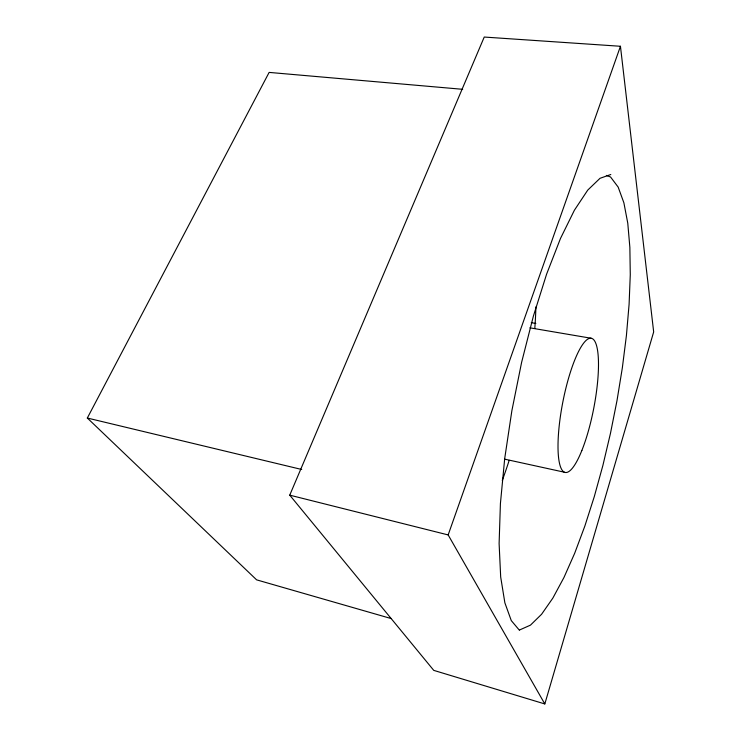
<?xml version="1.0" encoding="UTF-8"?>
<svg xmlns="http://www.w3.org/2000/svg" width="741" height="741" viewBox="0 0 741 741"><rect width="100%" height="100%" fill="white"/><g stroke="black" fill="none" stroke-linecap="round" stroke-linejoin="round"><path stroke-width="1.11" d="M544.82 703.95L653.673 331.922L620.449 46.275L484.243 37.05L289.74 495.155L433.754 670.373L544.82 703.95L448.157 534.928L289.74 495.155M448.157 534.928L620.449 46.275M391.229 618.578L256.618 579.851L87.327 418.035L269.131 72.405L462.671 89.309M519.821 629.869L530.473 625.135L541.597 614.252L552.851 598.098L563.966 577.48L574.701 553.221L584.862 526.027L594.301 496.581L602.878 465.496L610.473 433.318L617.003 400.585L622.347 367.814L626.414 335.543L629.09 304.319L630.276 274.735L629.869 247.457L627.775 223.208L623.885 202.802L618.161 187.093L610.565 177.006L606.388 175.413M610.797 174.506L599.997 178.312L587.752 190.104L574.423 210.185L560.492 238.445L546.589 274.189L533.39 316.111L521.608 362.377L511.874 410.681L504.704 458.549L500.416 503.547L499.11 543.57L500.684 577.007L504.871 602.831L511.281 620.587L519.46 630.304M531.269 322.687L535.836 323.456M529.88 327.828L591.198 338.257M504.612 459.133L564.392 472.212M87.327 418.035L301.726 469.488M535.91 306.913A195.216 63.42 -79 0 1 534.807 328.439M509.187 460.337A195.216 63.42 -79 0 1 502.268 480.4M581.852 450.491A68.357 15.774 -79 0 0 593.698 339.721A68.357 15.774 -79 0 0 559.196 425.908A68.357 15.774 -79 0 0 581.852 450.491"/></g></svg>
